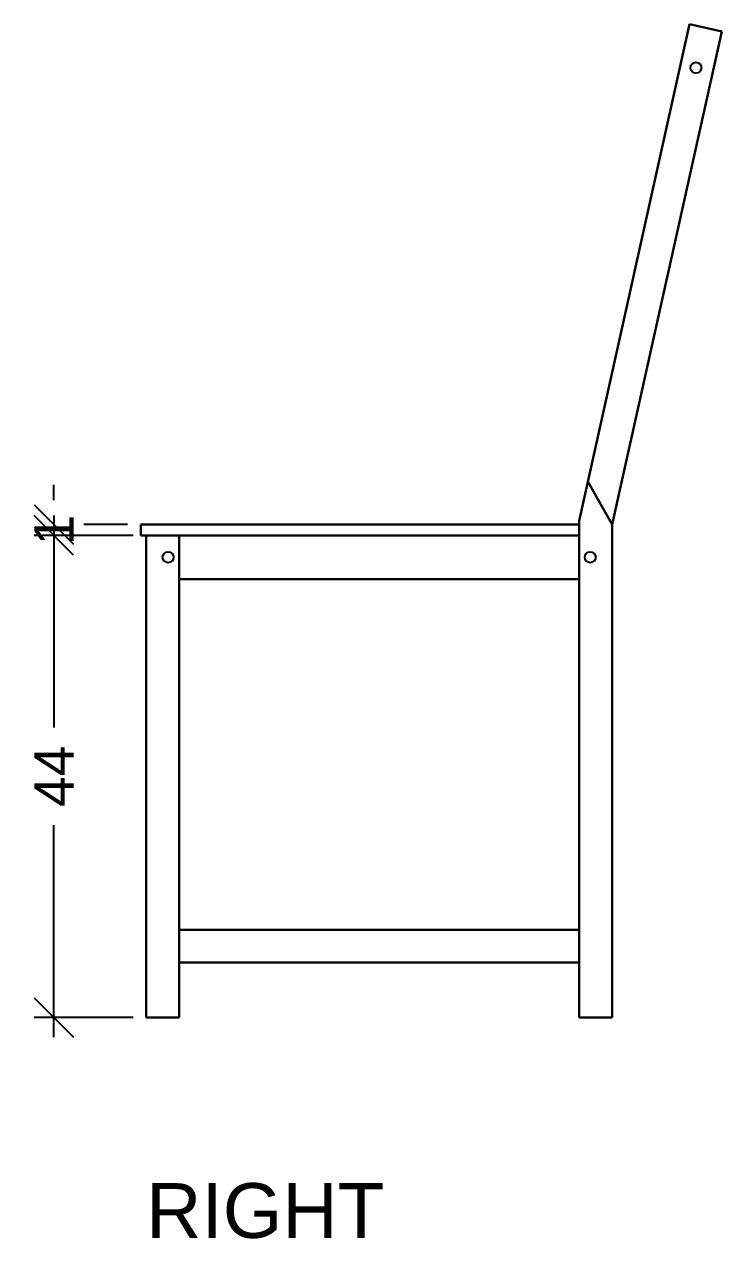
# Model space of a CAD drawing. Header units: inches. Extents: x -56 to 1054, y -93 to 354.
# Drawn here: x 486 to 549.7, y 78.4 to 189.2 of the extents above; entities that cross this region are included whole.
import ezdxf

# ---------------------------------------------------------------- set-up
doc = ezdxf.new("R2010")
doc.units = ezdxf.units.IN
doc.header["$MEASUREMENT"] = 0
doc.layers.get('0').update_dxf_attribs({"lineweight": 30})
doc.layers.add('G-ANNO-TEXT', color=3, linetype='Continuous')
doc.layers.add('quote', color=7, linetype='Continuous', lineweight=20)
doc.layers.add('Viti', color=4, linetype='Continuous', lineweight=25)
doc.styles.add('ARIAL', font='Arial.ttf')
doc.dimstyles.new('TICK_36', dxfattribs={"dimtxt": 3.6, "dimasz": 3.6, "dimexe": 1.8, "dimexo": 1.2, "dimgap": 1.8, "dimtad": 0, "dimdec": 0, "dimzin": 0, "dimdsep": 46, "dimtxsty": 'ARIAL', "dimblk": 'OBLIQUE', "dimcen": 1.8, "dimdle": 1.8, "dimclrd": 256, "dimclrt": 256, "dimadec": 0, "dimazin": 0, "dimtfac": 1, "dimtdec": 0, "dimtmove": 1, "dimatfit": 3, "dimldrblk": 'OPEN90', "dimfxl": 1, "dimtfill": 1, "dimtolj": 1, "dimtzin": 0, "dimarcsym": 0})

# ---------------------------------------------------------------- blocks, each defined once
blk = doc.blocks.new('_Oblique')
at = {"color": 0, "linetype": 'ByBlock', "lineweight": -2}
blk.add_line((-0.5, -0.5), (0.5, 0.5), dxfattribs=at)
blk = doc.blocks.new('*D10')
at = {"layer": 'quote', "lineweight": -2, "transparency": 16777216}
for p, q in [((488.74, 143.57), (488.74, 147.17)), ((488.74, 142.57), (488.74, 138.97))]:
    blk.add_line(p, q, dxfattribs=at)
at = {"layer": 'quote', "color": 0, "lineweight": -2, "transparency": 16777216}
for p, q in [((495.46, 143.57), (486.94, 143.57)), ((495.46, 142.57), (486.94, 142.57))]:
    blk.add_line(p, q, dxfattribs=at)
at = {"layer": 'quote', "transparency": 16777216, "insert": (488.74, 143.07), "char_height": 3.6, "attachment_point": 5, "rotation": 90, "style": 'ARIAL', "bg_fill": 3, "box_fill_scale": 1.25, "bg_fill_color": 256, "bg_fill_true_color": 13158600, "bg_fill_transparency": 0}
blk.add_mtext('\\A1;1', dxfattribs=at)
at = {"layer": 'quote', "lineweight": -2, "transparency": 16777216}
blk.add_line((488.74, 143.57), (488.74, 142.57), dxfattribs=at)
at = {"layer": 'quote', "lineweight": -2, "transparency": 16777216, "xscale": 3.6, "yscale": 3.6, "zscale": 3.6}
for p, rotation in [((488.74, 143.57), 270), ((488.74, 142.57), 90)]:
    blk.add_blockref('_Oblique', p, dxfattribs=dict(at, rotation=rotation))
blk = doc.blocks.new('_Open90')
at = {"color": 0, "linetype": 'ByBlock', "lineweight": -2}
for p, q in [((-0.5, 0.5), (0, 0)), ((0, 0), (-1, 0)), ((0, 0), (-0.5, -0.5))]:
    blk.add_line(p, q, dxfattribs=at)
blk = doc.blocks.new('*D11')
at = {"layer": 'quote', "lineweight": -2, "transparency": 16777216}
for p, q in [((488.74, 144.37), (488.74, 125.02)), ((488.74, 96.77), (488.74, 116.12))]:
    blk.add_line(p, q, dxfattribs=at)
at = {"layer": 'quote', "color": 0, "lineweight": -2, "transparency": 16777216}
for p, q in [((495.96, 142.57), (486.94, 142.57)), ((495.96, 98.57), (486.94, 98.57))]:
    blk.add_line(p, q, dxfattribs=at)
at = {"layer": 'quote', "lineweight": -2, "transparency": 16777216, "xscale": 3.6, "yscale": 3.6, "zscale": 3.6}
for p, rotation in [((488.74, 142.57), 90), ((488.74, 98.57), 270)]:
    blk.add_blockref('_Oblique', p, dxfattribs=dict(at, rotation=rotation))
at = {"layer": 'quote', "transparency": 16777216, "insert": (488.74, 120.57), "char_height": 3.6, "attachment_point": 5, "rotation": 90, "style": 'ARIAL', "bg_fill": 3, "box_fill_scale": 1.25, "bg_fill_color": 256, "bg_fill_true_color": 13158600, "bg_fill_transparency": 0}
blk.add_mtext('\\A1;44', dxfattribs=at)

msp = doc.modelspace()

# ---------------------------------------------------------------- linework, layer by layer
for p, q in [((546.73, 189.22), (536.66, 143.9)), ((549.66, 188.57), (539.66, 143.57)), ((549.66, 188.57), (546.73, 189.22)), ((537.45, 147.5), (539.66, 143.57)), ((536.66, 143.57), (496.66, 143.57)), ((496.66, 143.57), (496.66, 142.57)), ((536.66, 98.57), (536.66, 143.9)), ((539.66, 98.57), (539.66, 143.57)), ((536.66, 142.57), (496.66, 142.57)), ((497.16, 142.57), (497.16, 98.57)), ((500.16, 142.57), (500.16, 98.57)), ((536.66, 138.57), (500.16, 138.57)), ((536.66, 106.57), (500.16, 106.57)), ((536.66, 103.57), (500.16, 103.57)), ((500.16, 98.57), (497.16, 98.57)), ((539.66, 98.57), (536.66, 98.57))]:
    msp.add_line(p, q)
at = {"layer": 'Viti'}
for centre in [(547.3, 185.25), (499.16, 140.57), (537.66, 140.57)]:
    msp.add_circle(centre, 0.5, dxfattribs=at)

# ---------------------------------------------------------------- texts
at = {"layer": 'G-ANNO-TEXT', "insert": (497.16, 83.44), "char_height": 5, "attachment_point": 1, "style": 'ARIAL'}
msp.add_mtext_dynamic_manual_height_columns('{\\fArial|b0|i0|c0|p0;RIGHT}', width=9, gutter_width=2.5, heights=[0], dxfattribs=at)

# ---------------------------------------------------------------- next in the draw order: dimensions: what is measured, and where the dimension line sits
at = {"layer": 'quote'}
dim = msp.add_linear_dim(base=(488.74, 142.57), p1=(496.66, 143.57), p2=(496.66, 142.57), angle=90, dimstyle='TICK_36', dxfattribs=at)
dim.commit()
dim.dimension.update_dxf_attribs({"geometry": '*D10', "text_midpoint": (488.74, 143.07), "dimtype": 160})

# ---------------------------------------------------------------- next in the draw order: dimensions: what is measured, and where the dimension line sits
dim = msp.add_linear_dim(base=(488.74, 98.57), p1=(497.16, 142.57), p2=(497.16, 98.57), angle=90, dimstyle='TICK_36', dxfattribs=at)
dim.commit()
dim.dimension.update_dxf_attribs({"geometry": '*D11', "text_midpoint": (488.74, 120.57)})

doc.saveas('drawing.dxf')
